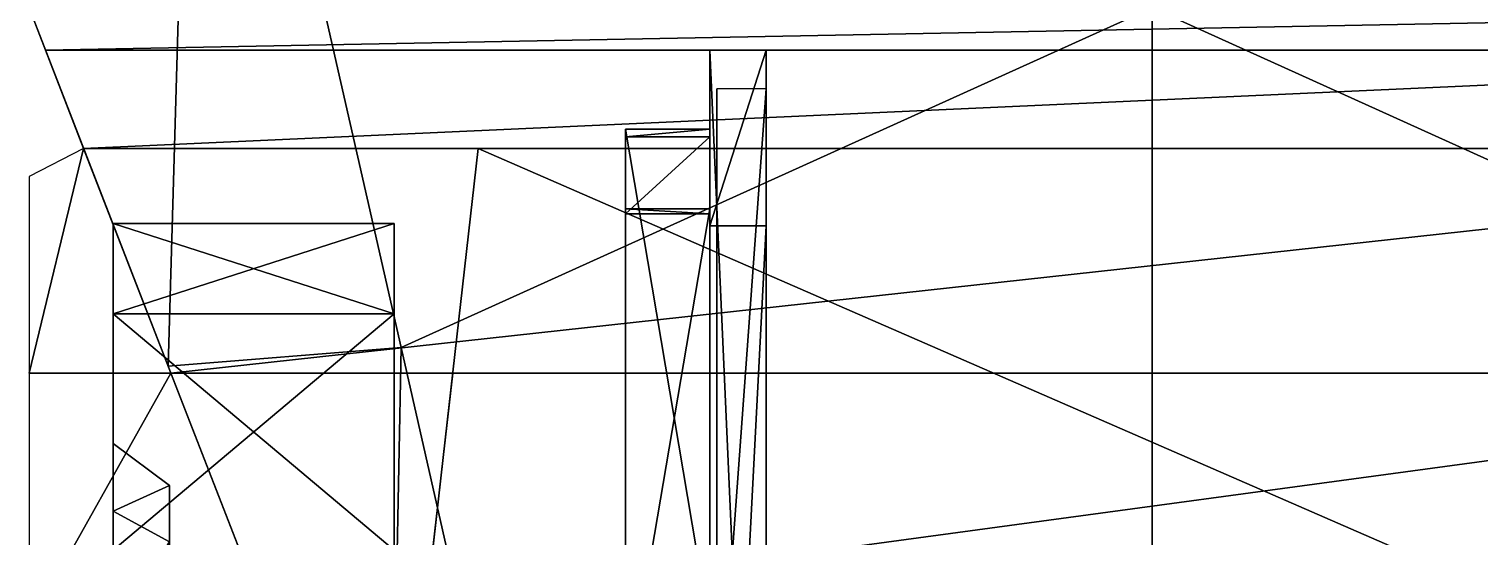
# Model space of a CAD drawing. Header units: millimetres. Extents: x -10.2 to 10.2, y -18.1 to 28.
# Drawn here: x -10 to 2.92, y -9.21 to -4.69 of the extents above; entities that cross this region are included whole.
import ezdxf

# ---------------------------------------------------------------- set-up
doc = ezdxf.new("R2010")
doc.units = ezdxf.units.MM
doc.header["$MEASUREMENT"] = 0
doc.layers.add('Default', color=7, linetype='Continuous')
doc.layers.add('wheels', color=2, linetype='Continuous')

msp = doc.modelspace()

# ---------------------------------------------------------------- linework, layer by layer
at = {"layer": 'Default', "extrusion": (0.993605, -0.11291, 0)}
for p, q in [((-6, -5.75, 7.75), (-6.625, -11.25, 7.75)), ((-6.227, -7.75, 9.75), (-6, -5.75, 7.75)), ((-6.483, -10, 10.5), (-6.227, -7.75, 9.75))]:
    msp.add_line(p, q, dxfattribs=at)
at = {"layer": 'Default'}
for points in [[(-9.854, -4.875, 6), (-10, -4.5, 3.875), (-9.854, -4.875, 3.875)], [(-10, -4.5, 16), (-9.854, -4.875, 6), (-9.514, -5.75, 7.75)], [(-10, -4.5, 16), (-9.514, -5.75, 7.75), (-8.736, -7.75, 9.75)], [(-9.854, -4.875, 6), (-10, -4.5, 16), (-10, -4.5, 3.875)], [(-10, -4.5, 16), (-8.736, -7.75, 9.75), (-8.76, -7.688, 16)], [(-8.668, -4.5, 17.649), (-10, -4.5, 16), (-8.76, -7.688, 16)], [(-9.854, -4.875, 3.875), (-10, -4.5, 3.875), (10, -4.5, 3.875)], [(-9.854, -4.875, 3.875), (10, -4.5, 3.875), (9.854, -4.875, 3.875)], [(-8.668, -4.5, 17.649), (-8.76, -7.688, 16), (-6.688, -7.522, 18.625), (-7.375, -4.5, 19.25)], [(0, -4.5, 19.25), (-7.375, -4.5, 19.25), (-6.688, -7.522, 18.625)], [(0, -10.625, 18), (0, -4.5, 19.25), (-6.688, -7.522, 18.625), (-6, -10.544, 18)], [(6.688, -7.522, 18.625), (7.375, -4.5, 19.25), (0, -4.5, 19.25)], [(6.688, -7.522, 18.625), (0, -4.5, 19.25), (0, -10.625, 18), (6, -10.544, 18)], [(-9.514, -5.75, 7.75), (-9.854, -4.875, 6), (9.854, -4.875, 6)], [(-9.854, -4.875, 3.875), (9.854, -4.875, 3.875), (9.854, -4.875, 6), (-9.854, -4.875, 6)], [(-9.514, -5.75, 7.75), (9.854, -4.875, 6), (9.514, -5.75, 7.75)], [(-3.938, -6.438, 4.812), (-3.938, -4.875, 4.812), (-3.438, -4.875, 4.812)], [(-3.938, -4.875, 6.25), (-3.938, -16.125, 5.914), (-3.438, -16.125, 5.914)], [(-3.938, -4.875, 6.25), (-3.938, -4.875, 4.812), (-3.938, -6.438, 4.812)], [(-3.938, -4.875, 6.25), (-3.938, -6.438, 4.812), (-3.938, -16.125, 5.914)], [(-3.938, -6.438, 4.812), (-3.438, -4.875, 4.812), (-3.438, -6.438, 4.812)], [(-3.938, -4.875, 6.25), (-3.438, -16.125, 5.914), (-3.438, -4.875, 6.25)], [(-3.438, -4.875, 6.25), (-3.438, -6.438, 4.812), (-3.438, -4.875, 4.812)], [(-3.438, -6.438, 4.812), (-3.438, -4.875, 6.25), (-3.438, -16.125, 5.914)], [(-3.438, -5.219, 6.689), (-3.875, -5.219, 6.689), (-3.875, -11.25, 6.938)], [(-3.438, -5.219, 6.689), (-3.875, -11.25, 6.938), (-3.438, -11.25, 6.938)], [(-3.875, -11.25, 6.938), (-3.875, -5.219, 6.689), (-3.875, -5.75, 7.75)], [(-4.688, -6.288, 5.781), (-4.688, -5.646, 6.511), (-4.688, -5.578, 5.45)], [(-4.688, -10.705, 5.31), (-4.688, -6.288, 5.781), (-4.688, -5.578, 5.45)], [(-4.688, -10.025, 4.477), (-4.688, -10.705, 5.31), (-4.688, -5.578, 5.45)], [(-3.938, -10.025, 4.477), (-4.688, -10.025, 4.477), (-4.688, -5.578, 5.45)], [(-3.938, -5.578, 5.45), (-4.688, -5.578, 5.45), (-4.688, -5.646, 6.511)], [(-3.938, -10.025, 4.477), (-4.688, -5.578, 5.45), (-3.938, -5.578, 5.45)], [(-3.938, -5.578, 5.45), (-4.688, -5.646, 6.511), (-3.938, -5.646, 6.511)], [(-4.688, -6.332, 6.467), (-4.688, -5.646, 6.511), (-4.688, -6.288, 5.781)], [(-3.938, -5.646, 6.511), (-4.688, -5.646, 6.511), (-4.688, -6.332, 6.467)], [(-3.938, -5.646, 6.511), (-4.688, -6.332, 6.467), (-3.938, -6.332, 6.467)], [(-3.938, -6.288, 5.781), (-3.938, -5.578, 5.45), (-3.938, -5.646, 6.511)], [(-3.938, -10.705, 5.31), (-3.938, -5.578, 5.45), (-3.938, -6.288, 5.781)], [(-3.938, -10.025, 4.477), (-3.938, -5.578, 5.45), (-3.938, -10.705, 5.31)], [(-3.938, -6.332, 6.467), (-3.938, -6.288, 5.781), (-3.938, -5.646, 6.511)], [(-10, -7.75, 9.75), (-8.736, -7.75, 9.75), (-9.514, -5.75, 7.75)], [(-9.514, -5.75, 7.75), (-10, -6, 8), (-10, -7.75, 9.75)], [(-8.736, -7.75, 9.75), (-9.514, -5.75, 7.75), (9.514, -5.75, 7.75)], [(-8.736, -7.75, 9.75), (9.514, -5.75, 7.75), (8.736, -7.75, 9.75)], [(6.625, -11.25, 7.75), (-6.625, -11.25, 7.75), (-6, -5.75, 7.75)], [(-6.227, -7.75, 9.75), (-6, -5.75, 7.75), (-6.312, -8.5, 7.75)], [(6.625, -11.25, 7.75), (-6, -5.75, 7.75), (6, -5.75, 7.75)], [(-3.875, -11.25, 7.75), (-3.875, -11.25, 6.938), (-3.875, -5.75, 7.75)], [(-3.938, -6.332, 6.467), (-4.688, -6.332, 6.467), (-4.688, -6.288, 5.781)], [(-3.938, -6.288, 5.781), (-4.688, -6.288, 5.781), (-4.688, -10.705, 5.31)], [(-3.938, -6.332, 6.467), (-4.688, -6.288, 5.781), (-3.938, -6.288, 5.781)], [(-3.938, -6.288, 5.781), (-4.688, -10.705, 5.31), (-3.938, -10.705, 5.31)], [(-3.938, -16.125, 5.336), (-3.938, -6.438, 4.812), (-3.438, -6.438, 4.812)], [(-3.938, -16.125, 5.336), (-3.438, -6.438, 4.812), (-3.438, -16.125, 5.336)], [(-3.938, -6.438, 4.812), (-3.938, -16.125, 5.336), (-3.938, -16.125, 5.914)], [(-3.438, -16.125, 5.336), (-3.438, -6.438, 4.812), (-3.438, -16.125, 5.914)], [(-8.76, -7.688, 16), (-7.521, -10.875, 16), (-6.749, -10.708, 17.015), (-6.688, -7.522, 18.625)], [(-6.749, -10.708, 17.015), (-6, -10.544, 18), (-6.688, -7.522, 18.625)], [(-8.736, -7.75, 9.75), (-10, -7.75, 9.75), (-10, -10, 10.5)], [(-8.736, -7.75, 9.75), (-10, -10, 10.5), (-7.861, -10, 10.5)], [(-7.861, -10, 10.5), (-8.76, -7.688, 16), (-8.736, -7.75, 9.75)], [(-7.375, -11.25, 13.875), (-8.76, -7.688, 16), (-7.861, -10, 10.5)], [(-7.521, -10.875, 16), (-8.76, -7.688, 16), (-7.375, -11.25, 13.875)], [(8.736, -7.75, 9.75), (-7.861, -10, 10.5), (-8.736, -7.75, 9.75)], [(8.736, -7.75, 9.75), (7.861, -10, 10.5), (-7.861, -10, 10.5)], [(-6.227, -7.75, 9.75), (-6.312, -8.5, 7.75), (-6.483, -10, 10.5)], [(-6.483, -10, 10.5), (-6.312, -8.5, 7.75), (-6.625, -11.25, 7.75)]]:
    msp.add_3dface(points, dxfattribs=at)
at = {"layer": 'wheels'}
for points in [[(-9.25, -8.375, 3.522), (-9.25, -6.419, 4.125), (-9.25, -7.222, 1.653)], [(-9.25, -6.419, 4.125), (-9.25, -8.375, 4.728), (-9.25, -7.222, 6.597)], [(-9.25, -8.375, 4.728), (-9.25, -6.419, 4.125), (-9.25, -8.375, 3.522)], [(-9.25, -6.419, 4.125), (-9.25, -7.222, 6.597), (-6.75, -7.222, 6.597)], [(-9.25, -7.222, 1.653), (-9.25, -6.419, 4.125), (-6.75, -6.419, 4.125)], [(-9.25, -6.419, 4.125), (-6.75, -7.222, 6.597), (-6.75, -6.419, 4.125)], [(-9.25, -7.222, 1.653), (-6.75, -6.419, 4.125), (-6.75, -7.222, 1.653)], [(-6.75, -7.222, 6.597), (-6.75, -7.222, 1.653), (-6.75, -6.419, 4.125)], [(-9.25, -8.978, 2.478), (-9.25, -7.222, 1.653), (-9.25, -9.325, 0.125)], [(-9.25, -7.222, 1.653), (-9.25, -8.978, 2.478), (-9.25, -8.375, 3.522)], [(-9.25, -8.978, 5.772), (-9.25, -7.222, 6.597), (-9.25, -8.375, 4.728)], [(-9.25, -7.222, 6.597), (-9.25, -8.978, 5.772), (-9.25, -9.325, 8.125)], [(-9.25, -7.222, 6.597), (-9.25, -9.325, 8.125), (-6.75, -9.325, 8.125)], [(-9.25, -9.325, 0.125), (-9.25, -7.222, 1.653), (-6.75, -7.222, 1.653)], [(-9.25, -7.222, 6.597), (-6.75, -9.325, 8.125), (-6.75, -7.222, 6.597)], [(-9.25, -9.325, 0.125), (-6.75, -7.222, 1.653), (-6.75, -9.325, 0.125)], [(-6.75, -7.222, 1.653), (-6.75, -14.831, 4.125), (-6.75, -11.925, 0.125)], [(-6.75, -9.325, 0.125), (-6.75, -7.222, 1.653), (-6.75, -11.925, 0.125)], [(-6.75, -11.925, 8.125), (-6.75, -7.222, 6.597), (-6.75, -9.325, 8.125)], [(-6.75, -7.222, 1.653), (-6.75, -7.222, 6.597), (-6.75, -14.831, 4.125)], [(-6.75, -11.925, 8.125), (-6.75, -14.028, 6.597), (-6.75, -7.222, 6.597)], [(-6.75, -7.222, 6.597), (-6.75, -14.028, 6.597), (-6.75, -14.831, 4.125)], [(-9.25, -8.375, 3.522), (-8.75, -8.75, 3.623), (-8.75, -8.75, 4.627)], [(-9.25, -8.978, 5.772), (-9.25, -8.375, 4.728), (-8.75, -8.75, 4.627)], [(-9.25, -8.978, 2.478), (-8.75, -8.75, 3.623), (-9.25, -8.375, 3.522)], [(-9.25, -8.375, 3.522), (-8.75, -8.75, 4.627), (-9.25, -8.375, 4.728)], [(-9.25, -8.978, 2.478), (-8.75, -9.252, 2.752), (-8.75, -8.75, 3.623)], [(-9.25, -8.978, 5.772), (-8.75, -8.75, 4.627), (-8.75, -9.252, 5.498)], [(-8.75, -8.75, 3.623), (-8.75, -9.252, 2.752), (-8.75, -9.651, 3.562)], [(-8.75, -9.651, 3.562), (-8.75, -9.651, 4.688), (-8.75, -8.75, 4.627)], [(-8.75, -9.252, 5.498), (-8.75, -8.75, 4.627), (-8.75, -9.651, 4.688)], [(-8.75, -9.651, 3.562), (-8.75, -8.75, 4.627), (-8.75, -8.75, 3.623)], [(-9.25, -9.325, 0.125), (-9.25, -10.022, 1.875), (-9.25, -8.978, 2.478)], [(-9.25, -10.022, 6.375), (-9.25, -9.325, 8.125), (-9.25, -8.978, 5.772)], [(-9.25, -10.022, 6.375), (-9.25, -8.978, 5.772), (-8.75, -9.252, 5.498)], [(-9.25, -10.022, 1.875), (-8.75, -9.252, 2.752), (-9.25, -8.978, 2.478)]]:
    msp.add_3dface(points, dxfattribs=at)

doc.saveas('drawing.dxf')
